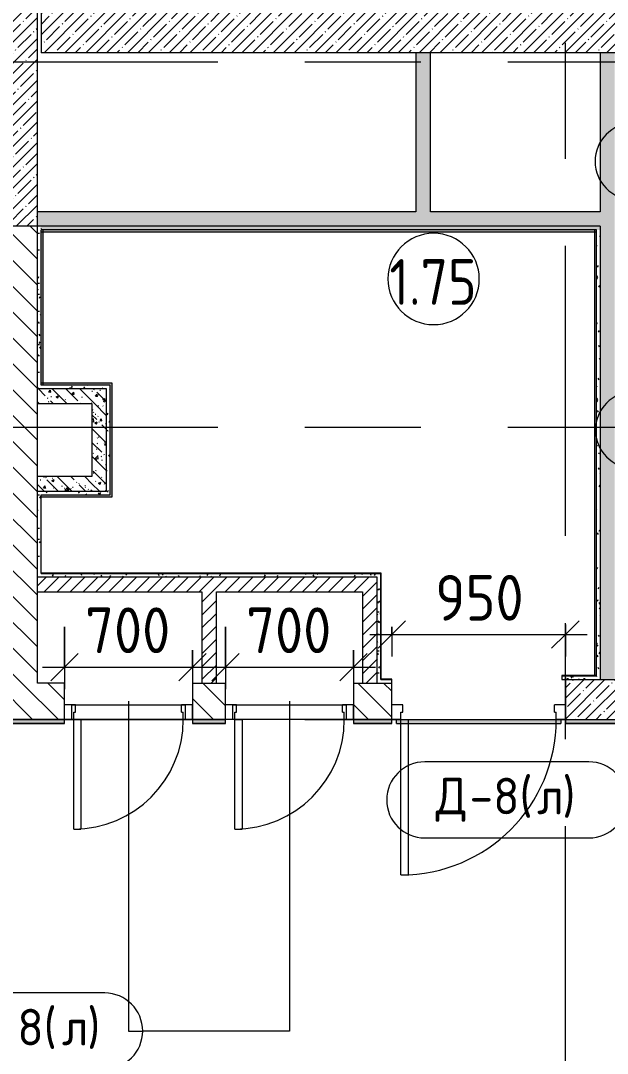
# Model space of a CAD drawing. Header units: millimetres. Extents: x 81459 to 274965, y -8553 to 29000.
# Drawn here: x 86378 to 89590, y 11573 to 17226 of the extents above; entities that cross this region are included whole.
import ezdxf

# ---------------------------------------------------------------- set-up
doc = ezdxf.new("R2010")
doc.units = ezdxf.units.MM
doc.linetypes.add('Осевая', pattern=[3175, 635, -476.25, 1587.5, -476.25])
for name, color, linetype, lineweight in [('A-ANNO-DIMS', 7, 'Continuous', 9), ('A-ANNO-DIMS-100', 7, 'Continuous', 9), ('A-AREA-IDEN', 7, 'Continuous', 9), ('A-DOOR-IDEN', 7, 'Continuous', 9), ('A-WALL', 7, 'Continuous', 9), ('I-WALL', 7, 'Continuous', 9), ('Ограждение', 7, 'Continuous', 9), ('Оси-2', 7, 'Осевая', 9), ('Поручни', 7, 'Continuous', 9)]:
    doc.layers.add(name, color=color, linetype=linetype, lineweight=lineweight)
for name, color, linetype, lineweight, true_color in [('A-DOOR-1', 1, 'Continuous', 9, 0xff0000), ('A-DOOR-2', 1, 'Continuous', 13, 0xff0000), ('A-DOOR-FRAM-1', 1, 'Continuous', 13, 0xff0000), ('A-DOOR-FRAM-2', 1, 'Continuous', 9, 0xff0000), ('A-WALL-1', 7, 'Continuous', 9, 0x3c3c3c), ('A-WALL-FNSH-1', 7, 'Continuous', 9, 0x3c3c3c)]:
    doc.layers.add(name, color=color, linetype=linetype, lineweight=lineweight, true_color=true_color)
doc.styles.add('GOST Common', font='GOST_Common.ttf', dxfattribs={"height": 200})
doc.styles.add('GOST Common_1', font='GOST_Common.ttf', dxfattribs={"width": 0.9, "height": 250})
doc.styles.add('ISOCPEUR', font='isocpeur.ttf', dxfattribs={"width": 0.9, "height": 250})
doc.dimstyles.new('ISO-2_5_0_9К_БОЛЬШОЙ', dxfattribs={"dimscale": 304.8, "dimtxt": 248.995294, "dimasz": 0.492126, "dimexe": 0.393701, "dimexo": 0.984252, "dimgap": 0, "dimtad": 1, "dimdec": 0, "dimrnd": 10, "dimzin": 0, "dimdsep": 46, "dimtxsty": 'ISOCPEUR', "dimblk1": 'OBLIQUE', "dimblk2": 'OBLIQUE', "dimsah": 1, "dimcen": 0.09, "dimdle": 0.393701, "dimazin": 0, "dimtfac": 1, "dimtdec": 4, "dimtix": 1, "dimtmove": 0, "dimatfit": 3, "dimfxl": 1, "dimtvp": 1, "dimtolj": 1, "dimtzin": 0, "dimarcsym": 2})
pattern_1 = [(45, (0, 0), (-57.024626, 57.024626), []), (45, (57.025, 0), (-57.024626, 57.024626), [100.806, -20.161, 3.353, -16.808])]
pattern_2 = [(135, (0, 0), (-70.71068, -70.71068), [])]
pattern_3 = [(135, (0, 0), (-75.43415, -75.43415), [106.68, -17.78, 3.556, -17.78]), (135, (0, 75.39), (-75.43415, -75.43415), []), (50, (0, 0), (127.52922, -11.15758), [13.335, -146.685]), (355, (0, 0), (-24.66966, 133.74002), [10.668, -117.348]), (100.451, (10.63, -0.93), (102.85973, 122.58178), [11.333, -124.663]), (46.184, (0, 35.56), (189.75516, -29.43036), [20.002, -220.027]), (96.636, (15.81, 33.1), (166.1822, 173.1996), [17, -186.995]), (351.184, (0, 35.56), (166.18393, 173.19757), [16.002, -176.022]), (21, (17.78, 26.67), (106.13027, -71.58603), [13.335, -146.685]), (326, (17.78, 26.67), (43.26188, 128.93175), [10.668, -117.348]), (71.451, (26.62, 20.7), (149.39198, 57.34505), [11.333, -124.663]), (37.5, (0, 0), (2.162228, 59.188357), [3.353, -112.573, 3.353, -115.773, -117.792]), (37.5, (0, 0), (2.162228, 59.188357), [-235.052, 3.353, -114.44]), (7.5, (0, 0), (46.773857, 70.126152), [3.353, -64.567, 3.353, -109.906, -44.894]), (7.5, (0, 0), (46.773857, 70.126152), [-181.178, 3.353, -41.542]), (327.5, (-39.65, 0), (94.913671, -4.010093), [3.353, -41.097, 3.353, -135.331, -184.023]), (327.5, (-39.65, 0), (94.913671, -4.010093), [-183.134, 3.353, -180.67]), (317.5, (-57.43, 0), (103.69057, 17.79882), [3.353, -54.432, 3.353, -88.748, -130.683]), (317.5, (-57.43, 0), (103.69057, 17.79882), [-149.885, 3.353, -127.33])]
pattern_4 = [(45, (0, 0), (-35.35534, 35.35534), [])]
pattern_5 = [(0, (0, 0), (121.92, 30.48), [10.058, -81.382, 10.058, -81.382, -487.68]), (0, (0, 0), (121.92, 30.48), [-182.88, 10.058, -172.822, 10.058, -81.382, -213.36]), (0, (0, 0), (121.92, 30.48), [-457.2, 10.058, -50.902, 10.058, -142.342]), (120, (45.72, 15.24), (-87.356454, 90.345817), [10.058, -81.382, 10.058, -81.382, -487.68]), (120, (45.72, 15.24), (-87.356454, 90.345817), [-182.88, 10.058, -172.822, 10.058, -81.382, -213.36]), (120, (45.72, 15.24), (-87.356454, 90.345817), [-457.2, 10.058, -50.902, 10.058, -142.342]), (240, (60.96, 76.2), (-34.563546, -120.825817), [10.058, -81.382, 10.058, -81.382, -487.68]), (240, (60.96, 76.2), (-34.563546, -120.825817), [-182.88, 10.058, -172.822, 10.058, -81.382, -213.36]), (240, (60.96, 76.2), (-34.563546, -120.825817), [-457.2, 10.058, -50.902, 10.058, -142.342])]

# ---------------------------------------------------------------- blocks, each defined once
blk = doc.blocks.new('110_Дверь_СКБ_1Ст_Внутренняя1 - Д-8 950x2100h_охрана-31784688-План заполнения и маркировки дверных проемов 1 этажа в осях 23_1-33')
at = {"layer": 'A-DOOR-1'}
blk.add_arc((437.5, 100), 850, 90, 180, dxfattribs=at)
at = {"layer": 'A-DOOR-2'}
for p, q in [((437.5, 950), (397.5, 950)), ((397.5, 100), (397.5, 950)), ((437.5, 950), (437.5, 100)), ((437.5, 100), (397.5, 100))]:
    blk.add_line(p, q, dxfattribs=at)
at = {"layer": 'A-DOOR-FRAM-1'}
for p, q in [((-462.5, 100), (-462.5, 20)), ((-462.5, 100), (-412.5, 100)), ((-412.5, 100), (-412.5, 60)), ((-402.5, 60), (-412.5, 60)), ((-402.5, 60), (-402.5, 20)), ((427.5, 60), (427.5, 20)), ((437.5, 60), (427.5, 60)), ((437.5, 100), (437.5, 60)), ((437.5, 100), (487.5, 100)), ((487.5, 100), (487.5, 20)), ((-462.5, 20), (-402.5, 20)), ((427.5, 20), (487.5, 20))]:
    blk.add_line(p, q, dxfattribs=at)
blk = doc.blocks.new('110_Дверь_СКБ_1Ст - д-18 700x2100h_Технический шкаф ЭОМ и СС-23257539-План заполнения и маркировки дверных проемов 1 этажа в осях 23_1-33')
at = {"layer": 'A-DOOR-1'}
blk.add_arc((312.5, 100), 600, 90, 180, dxfattribs=at)
at = {"layer": 'A-DOOR-2'}
for p, q in [((312.5, 700), (272.5, 700)), ((272.5, 100), (272.5, 700)), ((312.5, 700), (312.5, 100)), ((312.5, 100), (272.5, 100))]:
    blk.add_line(p, q, dxfattribs=at)
at = {"layer": 'A-DOOR-FRAM-1'}
for p, q in [((-337.5, 100), (-337.5, 20)), ((-337.5, 100), (-287.5, 100)), ((-287.5, 100), (-287.5, 60)), ((-277.5, 60), (-287.5, 60)), ((-277.5, 60), (-277.5, 20)), ((302.5, 60), (302.5, 20)), ((312.5, 60), (302.5, 60)), ((312.5, 100), (312.5, 60)), ((312.5, 100), (362.5, 100)), ((362.5, 100), (362.5, 20)), ((-337.5, 20), (-277.5, 20)), ((302.5, 20), (362.5, 20))]:
    blk.add_line(p, q, dxfattribs=at)
at = {"layer": 'A-DOOR-FRAM-2'}
for p, q in [((-297.5, 20), (-297.5, 100)), ((-297.5, 100), (322.5, 100)), ((322.5, 100), (322.5, 20)), ((322.5, 20), (-297.5, 20))]:
    blk.add_line(p, q, dxfattribs=at)
blk = doc.blocks.new('Ограждение - Ограждение-33477112-План заполнения и маркировки дверных проемов 1 этажа в осях 23_1-33')
at = {"layer": 'Ограждение'}
blk.add_hatch(color=256, dxfattribs=at).paths.add_polyline_path([(89335, 13379), (89335, 13399), (88435, 13399), (88435, 13379), (88558.6, 13379)])
at = {"layer": 'Поручни'}
for p, q in [((88435, 13379), (88435, 13399)), ((89335, 13399), (88435, 13399)), ((89335, 13399), (89335, 13379)), ((88435, 13379), (89335, 13379))]:
    blk.add_line(p, q, dxfattribs=at)
blk = doc.blocks.new('М_двери - Типоразмер_рамка-25223575-План заполнения и маркировки дверных проемов 1 этажа в осях 23_1-33')
at = {"layer": 'A-DOOR-IDEN'}
for p, q in [((4.496, 2.08), (-4.496, 2.08)), ((-4.496, -2.08), (4.496, -2.08))]:
    blk.add_line(p, q, dxfattribs=at)
for centre, start, end in [((-4.496, 0), 90, 270), ((4.496, 0), 270, 90)]:
    blk.add_arc(centre, 2.08, start, end, dxfattribs=at)
blk = doc.blocks.new('Марка_Помещения - Номер-25198446-План заполнения и маркировки дверных проемов 1 этажа в осях 23_1-33')
at = {"layer": 'A-AREA-IDEN'}
for start, end in [(360, 180), (180, 360)]:
    blk.add_arc((0, 0), 2.5, start, end, dxfattribs=at)
blk = doc.blocks.new('DIMBLOCK27-План заполнения и маркировки дверных проемов 1 этажа в осях 23_1-33')
at = {"layer": 'A-ANNO-DIMS-100'}
for p, q in [((86618.4, 13908), (86618.4, 13567.3)), ((86618.4, 13687.3), (86618.4, 13908)), ((87318.4, 13780), (87318.4, 13567.3)), ((87318.4, 13687.3), (87318.4, 13780)), ((86498.4, 13687.3), (87438.4, 13687.3))]:
    blk.add_line(p, q, dxfattribs=at)
at = {"layer": 'A-ANNO-DIMS-100', "lineweight": 20}
for p, q in [((86618.4, 13687.3), (86693.4, 13762.3)), ((87318.4, 13687.3), (87393.4, 13762.3)), ((86618.4, 13687.3), (86543.4, 13612.3)), ((87318.4, 13687.3), (87243.4, 13612.3))]:
    blk.add_line(p, q, dxfattribs=at)
at = {"layer": 'A-ANNO-DIMS-100', "color": 0, "insert": (86731.4, 14013.9), "char_height": 250, "width": 568.858, "attachment_point": 1, "line_spacing_factor": 1.149209, "style": 'ISOCPEUR'}
blk.add_mtext('700', dxfattribs=at)
blk = doc.blocks.new('_Oblique')
at = {"color": 0, "linetype": 'ByBlock', "lineweight": -2}
blk.add_line((-0.5, -0.5), (0.5, 0.5), dxfattribs=at)
blk = doc.blocks.new('DIMBLOCK28-План заполнения и маркировки дверных проемов 1 этажа в осях 23_1-33')
at = {"layer": 'A-ANNO-DIMS-100'}
for p, q in [((87500, 13908), (87500, 13567.3)), ((87500, 13687.3), (87500, 13908)), ((88200, 13780), (88200, 13567.3)), ((88200, 13687.3), (88200, 13780)), ((87380, 13687.3), (88320, 13687.3))]:
    blk.add_line(p, q, dxfattribs=at)
at = {"layer": 'A-ANNO-DIMS-100', "lineweight": 20}
for p, q in [((87500, 13687.3), (87575, 13762.3)), ((88200, 13687.3), (88275, 13762.3)), ((87500, 13687.3), (87425, 13612.3)), ((88200, 13687.3), (88125, 13612.3))]:
    blk.add_line(p, q, dxfattribs=at)
at = {"layer": 'A-ANNO-DIMS-100', "color": 0, "insert": (87613, 14013.9), "char_height": 250, "width": 568.858, "attachment_point": 1, "line_spacing_factor": 1.149209, "style": 'ISOCPEUR'}
blk.add_mtext('700', dxfattribs=at)
blk = doc.blocks.new('DIMBLOCK33-План заполнения и маркировки дверных проемов 1 этажа в осях 23_1-33')
at = {"layer": 'A-ANNO-DIMS-100', "lineweight": 20}
for p, q in [((88410, 13865.1), (88485, 13940.1)), ((89360, 13865.1), (89435, 13940.1)), ((88410, 13865.1), (88335, 13790.1)), ((89360, 13865.1), (89285, 13790.1))]:
    blk.add_line(p, q, dxfattribs=at)
at = {"layer": 'A-ANNO-DIMS-100'}
for p, q in [((88410, 13908), (88410, 13745.1)), ((88410, 13865.1), (88410, 13908)), ((89360, 13920), (89360, 13745.1)), ((89360, 13865.1), (89360, 13920)), ((88290, 13865.1), (89480, 13865.1))]:
    blk.add_line(p, q, dxfattribs=at)
at = {"layer": 'A-ANNO-DIMS-100', "color": 0, "insert": (88648, 14191.7), "char_height": 250, "width": 568.858, "attachment_point": 1, "line_spacing_factor": 1.149209, "style": 'ISOCPEUR'}
blk.add_mtext('950', dxfattribs=at)

msp = doc.modelspace()

# ---------------------------------------------------------------- hatches: boundary and pattern name
at = {"layer": 'I-WALL'}
h = msp.add_hatch(dxfattribs=at)
h.set_pattern_fill('FP_6', color=256, style=0, pattern_type=2)
h.set_pattern_definition(pattern_3)
h.paths.add_polyline_path([(88621, 16180), (88621, 17050), (88541, 17050), (88541, 16180), (88558.6, 16180)])
h.paths.add_polyline_path([(88541, 17270), (88621, 17271), (88621, 19200), (88541, 19200), (88541, 17271)])
h = msp.add_hatch(dxfattribs=at)
h.set_pattern_fill('FP_2', color=256, style=0, pattern_type=2)
h.set_pattern_definition(pattern_1)
h.paths.add_polyline_path([(86470, 16100), (86470, 17270), (86270, 17270), (86270, 16100)])
h = msp.add_hatch(dxfattribs=at)
h.set_pattern_fill('FP_2', color=256, style=0, pattern_type=2)
h.set_pattern_definition(pattern_1)
h.paths.add_polyline_path([(92546.4, 17050), (92810, 17050), (92810, 17270), (86490, 17270), (86490, 17050), (91217.2, 17050)])
h = msp.add_hatch(dxfattribs=at)
h.set_pattern_fill('FP_6', color=256, style=0, pattern_type=2)
h.set_pattern_definition(pattern_3)
h.paths.add_polyline_path([(89550, 13620), (89630, 13620), (89630, 17050), (89550, 17050), (89550, 14835.1)])
h = msp.add_hatch(dxfattribs=at)
h.set_pattern_fill('FP_6', color=256, style=0, pattern_type=2)
h.set_pattern_definition(pattern_3)
h.paths.add_polyline_path([(89550, 16100), (89550, 16180), (86470, 16180), (86470, 16100), (88558.6, 16100)])
h = msp.add_hatch(dxfattribs=at)
h.set_pattern_fill('FP_4', color=256, style=0, pattern_type=2)
h.set_pattern_definition(pattern_2)
h.paths.add_polyline_path([(86470, 13600), (86470, 16100), (86270, 16100), (86270, 13600)])
h = msp.add_hatch(dxfattribs=at)
h.set_pattern_fill('FP_31', color=256, style=0, pattern_type=2)
h.set_pattern_definition(pattern_5)
h.paths.add_polyline_path([(86490, 15230), (86490, 16100), (86470, 16100), (86470, 15230)])
h = msp.add_hatch(dxfattribs=at)
h.set_pattern_fill('FP_31', color=256, style=0, pattern_type=2)
h.set_pattern_definition(pattern_5)
h.paths.add_polyline_path([(89530, 16080), (89550, 16080), (89550, 16100), (86490, 16100), (86490, 16080), (89519, 16080)])
for points in [[(89530, 16069), (89530, 16080), (86490, 16080), (86490, 16069), (88558.6, 16069)], [(86490, 15230), (86501, 15230), (86501, 16080), (86490, 16080), (86490, 16053)], [(89530, 13640), (89530, 16080), (89519, 16080), (89519, 13640)], [(86868.4, 15230), (86879.4, 15230), (86879.4, 15241), (86490, 15241), (86490, 15230)], [(86879.4, 14630), (86879.4, 15230), (86868.4, 15230), (86868.4, 14630)], [(86879.4, 14619), (86879.4, 14630), (86490, 14630), (86490, 14619)]]:
    msp.add_hatch(color=256, dxfattribs=at).paths.add_polyline_path(points)
h = msp.add_hatch(dxfattribs=at)
h.set_pattern_fill('FP_31', color=256, style=0, pattern_type=2)
h.set_pattern_definition(pattern_5)
h.paths.add_polyline_path([(89530, 13640), (89550, 13640), (89550, 16080), (89530, 16080), (89530, 13641)])
h = msp.add_hatch(dxfattribs=at)
h.set_pattern_fill('FP_31', color=256, style=0, pattern_type=2)
h.set_pattern_definition(pattern_5)
h.paths.add_polyline_path([(86848.4, 15210), (86848.4, 15230), (86470, 15230), (86470, 15210)])
h = msp.add_hatch(dxfattribs=at)
h.set_pattern_fill('FP_6', color=256, style=0, pattern_type=2)
h.set_pattern_definition(pattern_3)
h.paths.add_polyline_path([(86768.4, 15130), (86848.4, 15130), (86848.4, 15210), (86470, 15210), (86470, 15130)])
h = msp.add_hatch(dxfattribs=at)
h.set_pattern_fill('FP_31', color=256, style=0, pattern_type=2)
h.set_pattern_definition(pattern_5)
h.paths.add_polyline_path([(86848.4, 14650), (86868.4, 14650), (86868.4, 15230), (86848.4, 15230), (86848.4, 14835.1)])
h = msp.add_hatch(dxfattribs=at)
h.set_pattern_fill('FP_6', color=256, style=0, pattern_type=2)
h.set_pattern_definition(pattern_3)
h.paths.add_polyline_path([(86848.4, 14650), (86848.4, 15130), (86768.4, 15130), (86768.4, 14650)])
h = msp.add_hatch(dxfattribs=at)
h.set_pattern_fill('FP_6', color=256, style=0, pattern_type=2)
h.set_pattern_definition(pattern_3)
h.paths.add_polyline_path([(86768.4, 14650), (86768.4, 14730), (86470, 14730), (86470, 14650)])
h = msp.add_hatch(dxfattribs=at)
h.set_pattern_fill('FP_31', color=256, style=0, pattern_type=2)
h.set_pattern_definition(pattern_5)
h.paths.add_polyline_path([(86490, 14200), (86490, 14650), (86470, 14650), (86470, 14200)])
h = msp.add_hatch(dxfattribs=at)
h.set_pattern_fill('FP_31', color=256, style=0, pattern_type=2)
h.set_pattern_definition(pattern_5)
h.paths.add_polyline_path([(86868.4, 14630), (86868.4, 14650), (86490, 14650), (86491, 14630)])
h = msp.add_hatch(dxfattribs=at)
h.set_pattern_fill('FP_31', color=256, style=0, pattern_type=2)
h.set_pattern_definition(pattern_5)
h.paths.add_polyline_path([(88330, 14180), (88330, 14200), (86470, 14200), (86470, 14180), (87229.4, 14180)])
h = msp.add_hatch(dxfattribs=at)
h.set_pattern_fill('FP_31', color=256, style=0, pattern_type=2)
h.set_pattern_definition(pattern_5)
h.paths.add_polyline_path([(88330, 13600), (88350, 13600), (88350, 14200), (88330, 14200), (88330, 14180)])
h = msp.add_hatch(dxfattribs=at)
h.set_pattern_fill('FP_3', color=256, style=0, pattern_type=2)
h.set_pattern_definition(pattern_4)
h.paths.add_polyline_path([(88250, 14100), (88330, 14100), (88330, 14180), (86470, 14180), (86470, 14100), (87450, 14100)])
h = msp.add_hatch(dxfattribs=at)
h.set_pattern_fill('FP_3', color=256, style=0, pattern_type=2)
h.set_pattern_definition(pattern_4)
h.paths.add_polyline_path([(87450, 13600), (87450, 14100), (87370, 14100), (87370, 13600)])
h = msp.add_hatch(dxfattribs=at)
h.set_pattern_fill('FP_3', color=256, style=0, pattern_type=2)
h.set_pattern_definition(pattern_4)
h.paths.add_polyline_path([(88330, 13600), (88330, 14100), (88250, 14100), (88250, 13600)])
h = msp.add_hatch(dxfattribs=at)
h.set_pattern_fill('FP_31', color=256, style=0, pattern_type=2)
h.set_pattern_definition(pattern_5)
h.paths.add_polyline_path([(89360, 13620), (89360, 13640), (89340, 13640), (89340, 13620)])
h = msp.add_hatch(dxfattribs=at)
h.set_pattern_fill('FP_31', color=256, style=0, pattern_type=2)
h.set_pattern_definition(pattern_5)
h.paths.add_polyline_path([(89360, 13620), (89550, 13620), (89550, 13640), (89360, 13640)])
h = msp.add_hatch(dxfattribs=at)
h.set_pattern_fill('FP_4', color=256, style=0, pattern_type=2)
h.set_pattern_definition(pattern_2)
h.paths.add_polyline_path([(88200, 13400), (88410, 13400), (88410, 13600), (88200, 13600)])
h.paths.add_polyline_path([(87500, 13400), (87500, 13600), (87318.4, 13600), (87318.4, 13400)])
h.paths.add_polyline_path([(86618.4, 13400), (86618.4, 13600), (86090, 13600), (86090, 13400)])
h.paths.add_polyline_path([(85140, 13400), (85140, 13600), (84970.7, 13600), (84970.7, 13400)])
h = msp.add_hatch(dxfattribs=at)
h.set_pattern_fill('FP_2', color=256, style=0, pattern_type=2)
h.set_pattern_definition(pattern_1)
h.paths.add_polyline_path([(92810, 13400), (92810, 13620), (92250, 13620), (92250, 13400), (92546.4, 13400)])
h.paths.add_polyline_path([(91300, 13400), (91300, 13620), (89360, 13620), (89360, 13400), (91217.2, 13400)])
h = msp.add_hatch(dxfattribs=at)
h.set_pattern_fill('FP_31', color=256, style=0, pattern_type=2)
h.set_pattern_definition(pattern_5)
h.paths.add_polyline_path([(96820, 13380), (96820, 13400), (96450, 13400), (96450, 13380)])
h.paths.add_polyline_path([(97800, 13380), (97800, 13400), (97520, 13400), (97520, 13380)])
h.paths.add_polyline_path([(94480, 13380), (95000, 13380), (95000, 13400), (94480, 13400)])
h.paths.add_polyline_path([(91217.2, 13380), (91300, 13380), (91300, 13400), (89360, 13400), (89360, 13380), (89887.9, 13380)])
h.paths.add_polyline_path([(92546.4, 13380), (93030, 13380), (93030, 13400), (92250, 13400), (92250, 13380)])
h.paths.add_polyline_path([(88410, 13380), (88410, 13400), (88200, 13400), (88200, 13380)])
h.paths.add_polyline_path([(87500, 13380), (87500, 13400), (87318.4, 13400), (87318.4, 13380)])
h.paths.add_polyline_path([(86618.4, 13380), (86618.4, 13400), (86090, 13400), (86090, 13380)])
h.paths.add_polyline_path([(84970.7, 13380), (85140, 13380), (85140, 13400), (84970.7, 13400), (84970.7, 13398.6)])

# ---------------------------------------------------------------- linework, layer by layer
at = {"layer": 'A-DOOR-IDEN'}
for p, q in [((86968.4, 13500), (86968.4, 11695.6)), ((87850, 13500), (87850, 11695.6)), ((86968.4, 11695.6), (87046.2, 11695.6)), ((87850, 11695.6), (87046.2, 11695.6))]:
    msp.add_line(p, q, dxfattribs=at)
at = {"layer": 'A-WALL'}
for p, q in [((86490, 15230), (86490, 16080)), ((89530, 16080), (86490, 16080)), ((89530, 16069), (89530, 16080)), ((89530, 13640), (89530, 16069)), ((86490, 14200), (86490, 14630)), ((88350, 13620), (88350, 14200)), ((89360, 13640), (89530, 13640)), ((87318.4, 13600), (87500, 13600)), ((88350, 13620), (88410, 13620)), ((86090, 13380), (86618.4, 13380)), ((87318.4, 13380), (87500, 13380)), ((88200, 13380), (88410, 13380)), ((89360, 13380), (91300, 13380))]:
    msp.add_line(p, q, dxfattribs=at)
at = {"layer": 'A-WALL-1'}
for p, q in [((86470, 14730), (86470, 17270)), ((86490, 17270), (86490, 17050)), ((92810, 17050), (86490, 17050)), ((88541, 17050), (88541, 16180)), ((88621, 16180), (88621, 17050)), ((89550, 17050), (89550, 16180)), ((88541, 16180), (86470, 16180)), ((89550, 16180), (88621, 16180)), ((89550, 16100), (86145, 16100)), ((89550, 16100), (89550, 13620)), ((86848.4, 15210), (86470, 15210)), ((86868.4, 15230), (86490, 15230)), ((86848.4, 14650), (86848.4, 15210)), ((86868.4, 14630), (86868.4, 15230)), ((86470, 15130), (86768.4, 15130)), ((86768.4, 15130), (86768.4, 14730)), ((86470, 13600), (86470, 14730)), ((86768.4, 14730), (86470, 14730)), ((86470, 14650), (86848.4, 14650)), ((86490, 14630), (86868.4, 14630)), ((86491, 14200), (86490, 14200)), ((88330, 14180), (86470, 14180)), ((88330, 13600), (88330, 14180)), ((86470, 14100), (87370, 14100)), ((87370, 14100), (87370, 13600)), ((87450, 14100), (88250, 14100)), ((87450, 13600), (87450, 14100)), ((88250, 14100), (88250, 13600)), ((89340, 13640), (89340, 13620)), ((86618.4, 13600), (86470, 13600)), ((86618.4, 13400), (86618.4, 13600)), ((87318.4, 13600), (87318.4, 13400)), ((87500, 13400), (87500, 13600)), ((88200, 13600), (88200, 13400)), ((88200, 13600), (88410, 13600)), ((88410, 13400), (88410, 13620)), ((89340, 13620), (89360, 13620)), ((89360, 13620), (89360, 13380)), ((89360, 13620), (91300, 13620)), ((86090, 13400), (86618.4, 13400)), ((86618.4, 13400), (86090, 13400)), ((86618.4, 13380), (86618.4, 13400)), ((87318.4, 13400), (87500, 13400)), ((87500, 13400), (87318.4, 13400)), ((87318.4, 13400), (87318.4, 13380)), ((87500, 13380), (87500, 13400)), ((88200, 13400), (88410, 13400)), ((88410, 13400), (88200, 13400)), ((88200, 13400), (88200, 13380)), ((88410, 13380), (88410, 13400)), ((89360, 13400), (91300, 13400))]:
    msp.add_line(p, q, dxfattribs=at)
at = {"layer": 'A-WALL-FNSH-1'}
for p, q in [((86490, 16069), (89530, 16069)), ((86501, 15230), (86501, 16080)), ((89519, 16080), (89519, 13640)), ((86879.4, 15241), (86490, 15241)), ((86879.4, 14619), (86879.4, 15241)), ((86490, 14619), (86879.4, 14619)), ((86491, 14201), (86491, 14630)), ((88351, 14201), (86491, 14201)), ((86491, 14200), (88350, 14200)), ((88351, 13621), (88351, 14201)), ((89530, 13641), (89340, 13641)), ((89340, 13641), (89340, 13640)), ((89340, 13640), (89360, 13640)), ((88410, 13621), (88351, 13621)), ((88410, 13620), (88410, 13621)), ((86090, 13379), (86618.4, 13379)), ((86618.4, 13379), (86618.4, 13380)), ((87318.4, 13380), (87318.4, 13379)), ((87318.4, 13379), (87500, 13379)), ((87500, 13379), (87500, 13380)), ((88200, 13380), (88200, 13379)), ((88200, 13379), (88410, 13379)), ((88410, 13379), (88410, 13380)), ((89360, 13380), (89360, 13379)), ((89360, 13379), (91300, 13379))]:
    msp.add_line(p, q, dxfattribs=at)
at = {"layer": 'Оси-2'}
for p, q in [((89360, 593.7), (89360, 19415.1)), ((84758.6, 17000), (122760, 17000)), ((84758.6, 15000), (122160, 15000)), ((84758.6, 13400), (119719, 13400))]:
    msp.add_line(p, q, dxfattribs=at)

# ---------------------------------------------------------------- block references
at = {"layer": 'A-AREA-IDEN', "xscale": 99.99999999999993, "yscale": 99.99999999999993, "zscale": 99.99999999999993}
msp.add_blockref('Марка_Помещения - Номер-25198446-План заполнения и маркировки дверных проемов 1 этажа в осях 23_1-33', (88638.8, 15811.7), dxfattribs=at)
at = {"layer": 'A-DOOR-1', "rotation": 180}
for name, p in [('110_Дверь_СКБ_1Ст - д-18 700x2100h_Технический шкаф ЭОМ и СС-23257539-План заполнения и маркировки дверных проемов 1 этажа в осях 23_1-33', (86980.9, 13500)), ('110_Дверь_СКБ_1Ст - д-18 700x2100h_Технический шкаф ЭОМ и СС-23257539-План заполнения и маркировки дверных проемов 1 этажа в осях 23_1-33', (87862.5, 13500)), ('110_Дверь_СКБ_1Ст_Внутренняя1 - Д-8 950x2100h_охрана-31784688-План заполнения и маркировки дверных проемов 1 этажа в осях 23_1-33', (88897.5, 13500))]:
    msp.add_blockref(name, p, dxfattribs=at)
at = {"layer": 'A-DOOR-IDEN', "xscale": 99.99999999999993, "yscale": 99.99999999999993, "zscale": 99.99999999999993}
for p in [(90180.4, 16455.1), (90182, 14985.1), (89039.5, 12960.5), (86388.6, 11695.6)]:
    msp.add_blockref('М_двери - Типоразмер_рамка-25223575-План заполнения и маркировки дверных проемов 1 этажа в осях 23_1-33', p, dxfattribs=at)
at = {"layer": 'Поручни'}
msp.add_blockref('Ограждение - Ограждение-33477112-План заполнения и маркировки дверных проемов 1 этажа в осях 23_1-33', (0, 0), dxfattribs=at)

# ---------------------------------------------------------------- texts
at = {"layer": 'A-AREA-IDEN', "insert": (88396.9, 15920.3), "char_height": 250, "width": 606.076, "attachment_point": 1, "style": 'GOST Common_1'}
msp.add_mtext('1.75', dxfattribs=at)
at = {"layer": 'A-DOOR-IDEN', "char_height": 200, "attachment_point": 1, "style": 'GOST Common'}
for s, insert, width in [('\\fGOST Common|b0|i0|c204|p34|;Д', (88649.8, 13081.7), 224.472), ('-8(', (88835, 13081.7), 448.945), ('\\fGOST Common|b0|i0|c204|p34|;)', (89344.3, 13081.7), 96.202), ('\\fGOST Common|b0|i0|c204|p34|;л', (89205.4, 13081.7), 168.354), ('-18(', (86134.6, 11816.8), 569.198), ('\\fGOST Common|b0|i0|c204|p34|;)', (86743.1, 11816.8), 96.202), ('\\fGOST Common|b0|i0|c204|p34|;л', (86604.2, 11816.8), 168.354)]:
    msp.add_mtext(s, dxfattribs=dict(at, insert=insert, width=width))

# ---------------------------------------------------------------- dimensions: what is measured, and where the dimension line sits
at = {"layer": 'A-ANNO-DIMS'}
for base, p1, p2, override, picture, middle in [((89360, 13865.1), (88410, 13608), (89360, 13620), {"dimpost": '<>', "dimfxl": 950.075786}, 'DIMBLOCK33-План заполнения и маркировки дверных проемов 1 этажа в осях 23_1-33', (88885, 13990.1)), ((87318.4, 13687.3), (86618.4, 13608), (87318.4, 13480), {"dimpost": '<>', "dimfxl": 711.606633}, 'DIMBLOCK27-План заполнения и маркировки дверных проемов 1 этажа в осях 23_1-33', (86968.4, 13812.3)), ((88200, 13687.3), (87500, 13608), (88200, 13480), {"dimpost": '<>', "dimfxl": 711.606633}, 'DIMBLOCK28-План заполнения и маркировки дверных проемов 1 этажа в осях 23_1-33', (87850, 13812.3))]:
    dim = msp.add_linear_dim(base=base, p1=p1, p2=p2, dimstyle='ISO-2_5_0_9К_БОЛЬШОЙ', override=override, dxfattribs=at)
    dim.commit()
    dim.dimension.update_dxf_attribs({"geometry": picture, "text_midpoint": middle})

doc.saveas('drawing.dxf')
